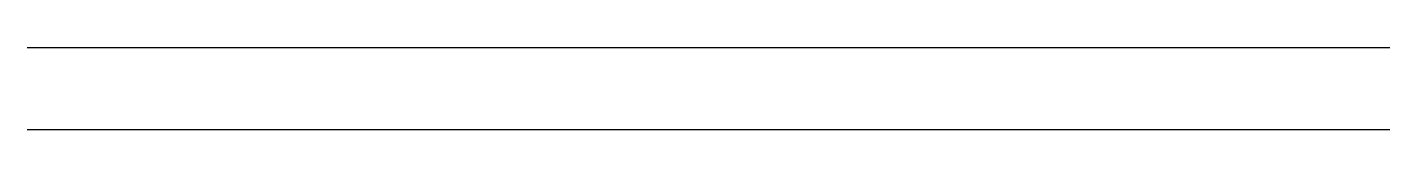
# Model space of a CAD drawing. Header units: metres. Extents: x 13163.5 to 13183.5, y 18631.1 to 18632.3.
import ezdxf

# ---------------------------------------------------------------- set-up
doc = ezdxf.new("R2010")
doc.units = ezdxf.units.M

msp = doc.modelspace()

# ---------------------------------------------------------------- linework, layer by layer
for points in [[(13163.53, 18632.32), (13183.53, 18632.32)], [(13163.53, 18631.12), (13183.53, 18631.12)]]:
    msp.add_lwpolyline(points)

doc.saveas('drawing.dxf')
